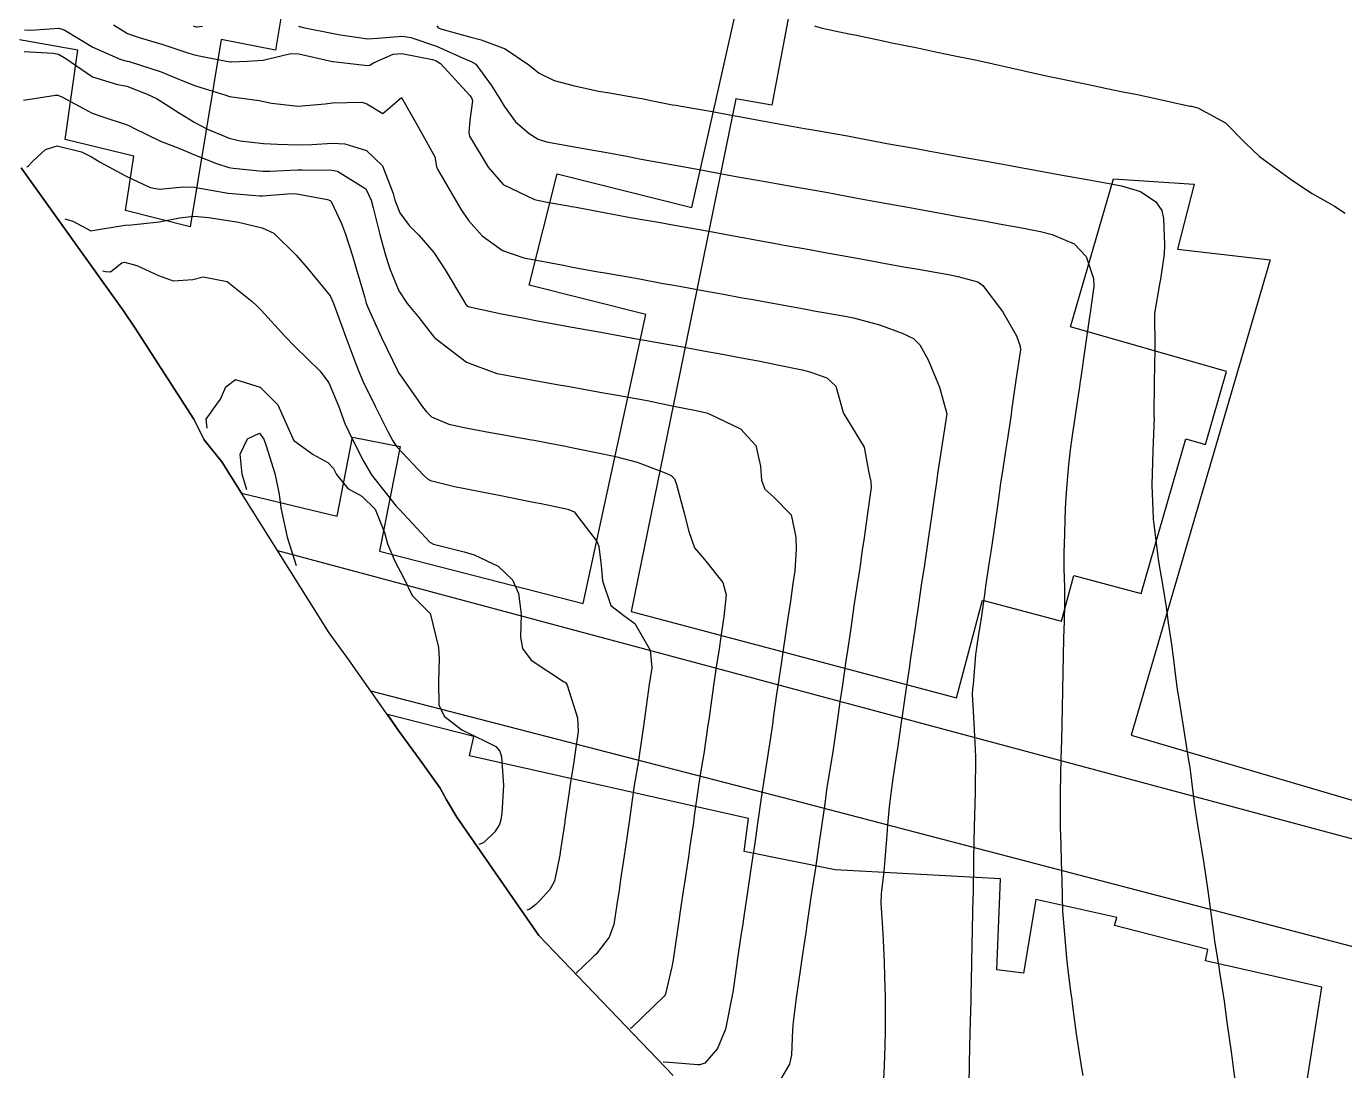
# Model space of a CAD drawing. Header units: metres. Extents: x 318500 to 325275, y 7408834 to 7428799.
# Drawn here: x 322560 to 322636.7, y 7421372 to 7421432.8 of the extents above; entities that cross this region are included whole.
import ezdxf

# ---------------------------------------------------------------- set-up
doc = ezdxf.new("R2010")
doc.units = ezdxf.units.M
doc.header["$MEASUREMENT"] = 0
for name, color, linetype in [('Area', 45, 'Continuous'), ('Curvas de Nivel 1m', 11, 'Continuous'), ('Curvas de Nivel 5m', 15, 'Continuous'), ('Edificações', 30, 'Continuous'), ('Vias Primárias', 230, 'Continuous')]:
    doc.layers.add(name, color=color, linetype=linetype)

msp = doc.modelspace()

# ---------------------------------------------------------------- linework, layer by layer
at = {"layer": 'Area'}
msp.add_lwpolyline([(322597.623, 7421371.691), (322589.814, 7421379.861), (322585.036, 7421386.736), (322584.435, 7421387.764), (322584.052, 7421388.432), (322582.898, 7421390.061), (322581.68, 7421391.744), (322578.736, 7421395.903), (322577.6, 7421397.475), (322571.354, 7421407.445), (322570.324, 7421408.727), (322569.722, 7421409.932), (322566.305, 7421415.231), (322565.627, 7421416.234), (322559.66, 7421424.56)], dxfattribs=at)
at = {"layer": 'Curvas de Nivel 1m', "flags": 128}
for points, elevation in [([(322559.855, 7421432.603), (322560.226, 7421432.583), (322561.856, 7421432.697), (322562.171, 7421432.611), (322563.84, 7421431.585), (322565.47, 7421430.885), (322565.829, 7421430.784), (322565.956, 7421430.75), (322567.82, 7421430.161), (322568.972, 7421429.679), (322569.808, 7421429.341), (322571.572, 7421428.803), (322571.742, 7421428.744), (322571.799, 7421428.729), (322573.516, 7421428.493), (322573.797, 7421428.434), (322574.233, 7421428.329), (322575.794, 7421428.162), (322577.368, 7421428.299), (322577.796, 7421428.353), (322579.502, 7421428.399), (322579.796, 7421428.302), (322580.732, 7421427.739), (322581.8, 7421428.67), (322582.521, 7421427.393), (322582.948, 7421426.652), (322583.758, 7421425.197), (322583.846, 7421424.639), (322583.901, 7421424.484), (322584.991, 7421422.621), (322585.264, 7421422.166), (322585.709, 7421421.497), (322586.502, 7421420.602), (322587.687, 7421419.745), (322588.935, 7421419.317), (322589.679, 7421419.18), (322591.34, 7421418.87), (322591.674, 7421418.809), (322593.27, 7421418.514), (322593.669, 7421418.442), (322595.335, 7421418.153), (322595.666, 7421418.095), (322597.041, 7421417.837), (322597.663, 7421417.724), (322598.53, 7421417.573), (322599.659, 7421417.372), (322600.465, 7421417.225), (322601.656, 7421417), (322602.172, 7421416.909), (322603.653, 7421416.646), (322605.25, 7421416.354), (322605.649, 7421416.278), (322605.733, 7421416.265), (322607.644, 7421415.918), (322608.127, 7421415.829), (322609.637, 7421415.429), (322610.962, 7421414.944), (322611.625, 7421414.618), (322612.002, 7421414.264), (322612.484, 7421413.379), (322612.942, 7421412.25), (322613.139, 7421411.8), (322613.57, 7421410.24), (322613.294, 7421408.493), (322613.255, 7421408.244), (322613.028, 7421406.737), (322612.957, 7421406.248), (322612.864, 7421405.61), (322612.674, 7421404.252), (322612.525, 7421403.203), (322612.386, 7421402.256), (322612.264, 7421401.442), (322612.08, 7421400.26), (322611.85, 7421398.7), (322611.788, 7421398.264), (322611.739, 7421397.931), (322611.494, 7421396.268), (322611.477, 7421396.171), (322611.367, 7421395.407), (322611.22, 7421394.403), (322611.2, 7421394.271), (322610.966, 7421392.642), (322610.915, 7421392.274), (322610.708, 7421390.877), (322610.617, 7421390.277), (322610.435, 7421389.126), (322610.317, 7421388.28), (322610.202, 7421387.34), (322610.107, 7421386.281), (322610.056, 7421385.464), (322609.964, 7421384.283), (322609.903, 7421383.59), (322609.751, 7421382.284), (322609.732, 7421381.737), (322609.816, 7421380.284), (322609.853, 7421379.59), (322609.919, 7421378.282), (322609.942, 7421377.467), (322609.971, 7421376.281), (322609.98, 7421375.402), (322609.966, 7421374.281), (322609.949, 7421373.409), (322609.91, 7421372.282), (322609.883, 7421371.446)], 794), ([(322565.039, 7421432.892), (322565.853, 7421432.397), (322566.587, 7421432.131), (322567.844, 7421431.767), (322569.433, 7421431.237), (322569.834, 7421431.128), (322571.504, 7421430.805), (322571.829, 7421430.741), (322571.89, 7421430.739), (322572.828, 7421430.785), (322573.758, 7421430.844), (322573.831, 7421430.858), (322575.359, 7421431.233), (322575.837, 7421431.199), (322577.791, 7421430.76), (322577.831, 7421430.754), (322578.155, 7421430.715), (322579.828, 7421430.524), (322579.963, 7421430.554), (322580.181, 7421430.686), (322581.322, 7421431.191), (322581.838, 7421431.223), (322583.609, 7421430.868), (322583.832, 7421430.789), (322584.083, 7421430.636), (322585.802, 7421428.752), (322585.9, 7421428.609), (322585.944, 7421428.463), (322585.787, 7421427.35), (322585.731, 7421426.611), (322585.777, 7421426.404), (322586.853, 7421424.599), (322587.735, 7421423.587), (322589.559, 7421422.726), (322589.722, 7421422.682), (322590.395, 7421422.55), (322591.537, 7421422.351), (322591.718, 7421422.318), (322591.972, 7421422.273), (322593.714, 7421421.948), (322594.939, 7421421.719), (322595.711, 7421421.584), (322596.659, 7421421.416), (322597.708, 7421421.229), (322599.166, 7421420.975), (322599.707, 7421420.878), (322601.573, 7421420.531), (322601.702, 7421420.506), (322602.314, 7421420.391), (322603.696, 7421420.131), (322603.984, 7421420.079), (322605.692, 7421419.784), (322606.37, 7421419.66), (322607.686, 7421419.413), (322608.767, 7421419.221), (322609.682, 7421419.059), (322611.168, 7421418.785), (322611.676, 7421418.696), (322613.544, 7421418.369), (322613.672, 7421418.345), (322614.216, 7421418.232), (322615.369, 7421417.916), (322615.665, 7421417.715), (322616.813, 7421416.198), (322617.629, 7421414.772), (322617.838, 7421414.187), (322617.846, 7421413.957), (322617.59, 7421412.19), (322617.341, 7421410.424), (322617.305, 7421410.193), (322617.08, 7421408.662), (322617.008, 7421408.195), (322616.805, 7421406.913), (322616.697, 7421406.198), (322616.551, 7421405.148), (322616.416, 7421404.201), (322616.299, 7421403.38), (322616.127, 7421402.203), (322616.039, 7421401.616), (322615.825, 7421400.206), (322615.777, 7421399.856), (322615.547, 7421398.209), (322615.533, 7421398.084), (322615.396, 7421397.279), (322615.25, 7421396.344), (322615.236, 7421396.212), (322615.096, 7421394.472), (322615.066, 7421394.214), (322615.044, 7421393.912), (322615.146, 7421392.213), (322615.242, 7421390.27), (322615.243, 7421390.211), (322615.21, 7421388.272), (322615.215, 7421388.211), (322615.214, 7421388.155), (322615.161, 7421386.211), (322615.123, 7421384.31), (322615.12, 7421384.211), (322615.093, 7421382.31), (322615.09, 7421382.212), (322615.088, 7421382.11), (322615.034, 7421380.212), (322614.994, 7421378.36), (322614.994, 7421378.212), (322614.962, 7421376.362), (322614.96, 7421376.212), (322614.957, 7421376.06), (322614.905, 7421374.213), (322614.865, 7421372.411), (322614.863, 7421372.213), (322614.833, 7421370.413)], 793), ([(322569.674, 7421432.832), (322569.859, 7421432.782), (322569.91, 7421432.778), (322570.212, 7421432.825)], 792), ([(322575.803, 7421432.808), (322575.86, 7421432.792), (322575.899, 7421432.788), (322576.085, 7421432.747), (322577.855, 7421432.395), (322578.254, 7421432.314), (322579.851, 7421432.085), (322580.415, 7421432.121), (322581.853, 7421432.236), (322582.355, 7421432.16), (322583.845, 7421431.647), (322585.568, 7421430.88), (322585.832, 7421430.77), (322586.129, 7421430.607), (322587.036, 7421429.373), (322587.534, 7421428.593), (322587.796, 7421428.154), (322588.454, 7421427.248), (322589.237, 7421426.568), (322589.775, 7421426.241), (322590.244, 7421426.082), (322591.769, 7421425.8), (322592.642, 7421425.646), (322593.764, 7421425.451), (322595.036, 7421425.216), (322595.759, 7421425.08), (322597.422, 7421424.788), (322597.754, 7421424.727), (322599.35, 7421424.434), (322599.749, 7421424.358), (322601.392, 7421424.051), (322601.746, 7421423.987), (322603.113, 7421423.748), (322603.743, 7421423.638), (322604.622, 7421423.48), (322605.739, 7421423.283), (322606.54, 7421423.14), (322607.736, 7421422.916), (322608.244, 7421422.822), (322609.733, 7421422.543), (322611.289, 7421422.274), (322611.729, 7421422.201), (322611.812, 7421422.185), (322613.724, 7421421.825), (322614.218, 7421421.737), (322615.719, 7421421.47), (322616.612, 7421421.306), (322617.714, 7421421.101), (322619.026, 7421420.854), (322619.708, 7421420.681), (322620.98, 7421420.141), (322621.689, 7421419.392), (322622.111, 7421418.126), (322622.132, 7421417.658), (322621.914, 7421416.127), (322621.878, 7421415.896), (322621.62, 7421414.13), (322621.364, 7421412.363), (322621.326, 7421412.134), (322621.285, 7421411.832), (322621.039, 7421410.138), (322620.851, 7421408.84), (322620.747, 7421408.142), (322620.65, 7421407.267), (322620.556, 7421406.144), (322620.472, 7421405.118), (322620.429, 7421404.146), (322620.417, 7421403.204), (322620.386, 7421402.146), (322620.385, 7421401.207), (322620.413, 7421400.145), (322620.415, 7421399.14), (322620.39, 7421398.145), (322620.366, 7421397.175), (322620.337, 7421396.146), (322620.316, 7421395.196), (322620.302, 7421394.146), (322620.284, 7421393.09), (322620.261, 7421392.146), (322620.238, 7421391.225), (322620.206, 7421390.146), (322620.186, 7421389.247), (322620.172, 7421388.146), (322620.159, 7421387.046), (322620.174, 7421386.146), (322620.202, 7421385.179), (322620.23, 7421384.145), (322620.271, 7421383.077), (322620.288, 7421382.144), (322620.303, 7421381.265), (322620.395, 7421380.142), (322620.523, 7421378.766), (322620.58, 7421378.138), (322620.794, 7421376.456), (322620.842, 7421376.134), (322620.873, 7421375.899), (322621.09, 7421374.13), (322621.406, 7421372.127), (322621.477, 7421371.703)], 792), ([(322583.862, 7421432.831), (322583.941, 7421432.719), (322584.168, 7421432.635), (322585.853, 7421432.172), (322586.444, 7421432.012), (322587.844, 7421431.494), (322589.231, 7421430.569), (322589.823, 7421430.079), (322590.707, 7421429.657), (322591.812, 7421429.357), (322593.289, 7421429.034), (322593.807, 7421428.948), (322595.664, 7421428.62), (322595.802, 7421428.596), (322596.422, 7421428.471), (322597.587, 7421428.243), (322597.798, 7421428.206), (322598.091, 7421428.153), (322599.794, 7421427.863), (322601.017, 7421427.636), (322601.791, 7421427.489), (322602.724, 7421427.316), (322603.791, 7421427.126), (322605.284, 7421426.858), (322605.786, 7421426.773), (322607.66, 7421426.444), (322607.782, 7421426.425), (322608.366, 7421426.311), (322609.776, 7421426.049), (322610.072, 7421425.991), (322611.771, 7421425.683), (322612.475, 7421425.554), (322613.766, 7421425.328), (322614.85, 7421425.137), (322615.761, 7421424.971), (322617.254, 7421424.698), (322617.756, 7421424.609), (322619.666, 7421424.246), (322619.751, 7421424.233), (322620.191, 7421424.156), (322621.747, 7421423.887), (322623.236, 7421423.608), (322623.744, 7421423.516), (322624.84, 7421423.193), (322625.735, 7421422.588), (322626.086, 7421422.076), (322626.177, 7421421.621), (322626.241, 7421420.075), (322626.224, 7421419.543), (322626.001, 7421418.077), (322625.953, 7421417.791), (322625.65, 7421416.08), (322625.67, 7421414.079), (322625.671, 7421414.027), (322625.645, 7421412.079), (322625.627, 7421410.136), (322625.629, 7421410.079), (322625.632, 7421410.017), (322625.558, 7421408.08), (322625.51, 7421406.08), (322625.572, 7421404.16), (322625.578, 7421404.079), (322625.593, 7421403.974), (322625.832, 7421402.074), (322625.896, 7421401.631), (322626.159, 7421400.069), (322626.331, 7421398.978), (322626.462, 7421398.064), (322626.642, 7421396.811), (322626.743, 7421396.06), (322626.941, 7421394.471), (322627.004, 7421394.055), (322627.05, 7421393.758), (322627.33, 7421392.05), (322627.646, 7421390.047), (322627.709, 7421389.63), (322627.907, 7421388.044), (322628.012, 7421387.293), (322628.205, 7421386.04), (322628.39, 7421384.881), (322628.525, 7421384.037), (322628.769, 7421382.462), (322628.83, 7421382.034), (322629.066, 7421380.136), (322629.085, 7421380.031), (322629.162, 7421379.523), (322629.4, 7421378.026), (322629.451, 7421377.709), (322629.706, 7421376.021), (322629.878, 7421374.799), (322629.989, 7421374.017), (322630.139, 7421372.949), (322630.266, 7421372.012), (322630.448, 7421370.599)], 791), ([(322559.795, 7421428.499), (322561.669, 7421428.802), (322561.799, 7421428.794), (322562.023, 7421428.703), (322563.788, 7421427.759), (322564.413, 7421427.527), (322565.782, 7421427.094), (322565.93, 7421427.026), (322566.219, 7421426.873), (322567.769, 7421426.111), (322568.933, 7421425.668), (322569.758, 7421425.332), (322571.033, 7421424.811), (322571.747, 7421424.584), (322572.005, 7421424.537), (322573.744, 7421424.367), (322574.147, 7421424.363), (322575.745, 7421424.448), (322576.034, 7421424.457), (322577.746, 7421424.437), (322578.088, 7421424.372), (322579.73, 7421423.347), (322580.043, 7421422.687), (322580.156, 7421422.245), (322580.542, 7421420.682), (322580.877, 7421419.484), (322581.128, 7421418.675), (322581.651, 7421417.4), (322582.134, 7421416.663), (322582.823, 7421415.843), (322583.622, 7421414.825), (322583.701, 7421414.719), (322583.773, 7421414.638), (322585.599, 7421413.243), (322587.354, 7421412.592), (322587.59, 7421412.552), (322589.257, 7421412.235), (322589.586, 7421412.178), (322590.978, 7421411.933), (322591.583, 7421411.825), (322592.431, 7421411.672), (322593.58, 7421411.462), (322594.397, 7421411.316), (322595.576, 7421411.109), (322596.109, 7421411.006), (322597.573, 7421410.709), (322598.964, 7421410.436), (322599.568, 7421410.292), (322599.769, 7421410.225), (322601.555, 7421409.372), (322602.444, 7421408.386), (322602.709, 7421407.196), (322602.764, 7421406.381), (322602.969, 7421405.842), (322603.5, 7421405.381), (322604.497, 7421404.36), (322604.775, 7421403.052), (322604.788, 7421402.357), (322604.714, 7421401.084), (322604.604, 7421400.358), (322604.454, 7421399.325), (322604.314, 7421398.361), (322604.199, 7421397.561), (322604.018, 7421396.364), (322603.932, 7421395.804), (322603.719, 7421394.366), (322603.674, 7421394.039), (322603.442, 7421392.369), (322603.427, 7421392.271), (322603.317, 7421391.509), (322603.169, 7421390.505), (322603.148, 7421390.372), (322602.887, 7421388.765), (322602.824, 7421388.377), (322602.757, 7421387.869), (322602.543, 7421386.381), (322602.382, 7421385.234), (322602.256, 7421384.384), (322602.12, 7421383.473), (322601.95, 7421382.389), (322601.74, 7421380.956), (322601.661, 7421380.393), (322601.597, 7421379.96), (322601.363, 7421378.397), (322601.336, 7421378.198), (322601.114, 7421376.678), (322601.076, 7421376.435), (322601.073, 7421376.401), (322601.061, 7421376.352), (322600.676, 7421374.406), (322600.217, 7421373.269), (322599.475, 7421372.424), (322599.176, 7421372.311), (322599.058, 7421372.312), (322597.402, 7421372.447), (322597.06, 7421372.473), (322597.04, 7421372.47)], 796), ([(322559.99, 7421424.63), (322560.054, 7421424.647), (322560.338, 7421424.951), (322561.075, 7421425.626), (322561.764, 7421425.856), (322563.174, 7421425.5), (322563.754, 7421425.198), (322564.265, 7421424.902), (322565.738, 7421424.09), (322567.171, 7421423.416), (322567.727, 7421423.319), (322569.098, 7421423.468), (322569.729, 7421423.448), (322571.379, 7421423.151), (322571.724, 7421423.098), (322573.557, 7421422.938), (322573.723, 7421422.943), (322575.415, 7421423.063), (322575.724, 7421423.048), (322577.492, 7421422.723), (322577.662, 7421422.663), (322577.719, 7421422.595), (322578.318, 7421421.323), (322578.542, 7421420.707), (322578.951, 7421419.431), (322579.179, 7421418.697), (322579.646, 7421417.069), (322579.76, 7421416.689), (322579.838, 7421416.488), (322580.636, 7421414.68), (322581.591, 7421412.73), (322581.623, 7421412.67), (322581.719, 7421412.537), (322583.04, 7421410.648), (322583.26, 7421410.347), (322583.554, 7421410.07), (322584.567, 7421409.637), (322585.552, 7421409.415), (322586.993, 7421409.151), (322587.547, 7421409.05), (322589.376, 7421408.729), (322589.542, 7421408.699), (322590.332, 7421408.548), (322591.352, 7421408.348), (322591.537, 7421408.312), (322591.806, 7421408.258), (322593.531, 7421407.9), (322594.281, 7421407.747), (322595.524, 7421407.413), (322597.163, 7421406.808), (322597.513, 7421406.644), (322597.714, 7421406.448), (322597.832, 7421406.121), (322598.262, 7421404.442), (322598.539, 7421403.375), (322598.863, 7421402.436), (322599.45, 7421401.745), (322600.529, 7421400.414), (322600.713, 7421399.7), (322600.579, 7421398.412), (322600.429, 7421397.38), (322600.284, 7421396.416), (322600.161, 7421395.626), (322599.983, 7421394.421), (322599.76, 7421392.849), (322599.699, 7421392.424), (322599.653, 7421392.097), (322599.412, 7421390.428), (322599.396, 7421390.331), (322599.289, 7421389.672), (322599.108, 7421388.596), (322599.086, 7421388.432), (322598.862, 7421386.826), (322598.805, 7421386.434), (322598.608, 7421385.057), (322598.517, 7421384.437), (322598.347, 7421383.295), (322598.214, 7421382.44), (322598.08, 7421381.542), (322597.924, 7421380.442), (322597.825, 7421379.778), (322597.632, 7421378.445), (322597.553, 7421378.026), (322597.188, 7421376.449), (322597.166, 7421376.393), (322597.109, 7421376.326), (322595.195, 7421374.478), (322595.13, 7421374.44)], 797), ([(322562.2, 7421421.6), (322562.675, 7421421.456), (322563.709, 7421420.892), (322563.812, 7421420.908), (322565.703, 7421421.227), (322566.082, 7421421.252), (322567.706, 7421421.421), (322568.884, 7421421.662), (322569.709, 7421421.759), (322570.573, 7421421.681), (322571.707, 7421421.491), (322572.31, 7421421.395), (322573.703, 7421421.08), (322574.374, 7421420.763), (322575.681, 7421419.474), (322576.319, 7421418.74), (322577.646, 7421417.115), (322577.838, 7421416.717), (322578.312, 7421415.394), (322578.561, 7421414.706), (322579.152, 7421413.141), (322579.326, 7421412.694), (322579.581, 7421412.095), (322580.273, 7421410.683), (322581.041, 7421409.179), (322581.304, 7421408.672), (322581.535, 7421408.307), (322583.107, 7421406.646), (322583.323, 7421406.457), (322583.507, 7421406.352), (322584.899, 7421406.014), (322585.503, 7421405.892), (322586.384, 7421405.718), (322587.499, 7421405.495), (322588.261, 7421405.342), (322589.495, 7421405.097), (322589.951, 7421405.01), (322591.492, 7421404.682), (322591.864, 7421404.526), (322593.204, 7421402.773), (322593.308, 7421402.512), (322593.443, 7421401.41), (322593.518, 7421400.509), (322593.996, 7421399.081), (322594.764, 7421398.49), (322595.403, 7421398.019), (322596.288, 7421396.466), (322596.386, 7421395.443), (322596.24, 7421394.467), (322596.061, 7421393.193), (322595.959, 7421392.471), (322595.879, 7421391.914), (322595.669, 7421390.474), (322595.621, 7421390.149), (322595.348, 7421388.479), (322595.264, 7421387.898), (322595.061, 7421386.483), (322594.833, 7421384.878), (322594.775, 7421384.487), (322594.572, 7421383.117), (322594.479, 7421382.491), (322594.355, 7421381.666), (322594.173, 7421380.495), (322593.909, 7421379.749), (322593.144, 7421378.771), (322593.013, 7421378.64), (322592.879, 7421378.513), (322591.98, 7421377.66)], 798), ([(322564.4, 7421418.57), (322564.577, 7421418.521), (322564.858, 7421418.504), (322565.519, 7421419.035), (322565.673, 7421419.077), (322566.392, 7421418.869), (322567.662, 7421418.285), (322568.521, 7421417.977), (322569.658, 7421418.062), (322570.265, 7421418.217), (322571.657, 7421417.948), (322573.108, 7421416.778), (322573.384, 7421416.52), (322573.635, 7421416.274), (322575.019, 7421414.756), (322575.611, 7421414.136), (322577.078, 7421412.728), (322577.58, 7421412.044), (322578.147, 7421410.711), (322578.518, 7421409.674), (322578.985, 7421408.698), (322579.177, 7421408.337), (322579.524, 7421407.609), (322580.053, 7421406.685), (322581.492, 7421404.861), (322581.589, 7421404.766), (322581.686, 7421404.667), (322583.462, 7421402.76), (322583.668, 7421402.637), (322585.454, 7421402.206), (322586.038, 7421402.018), (322587.442, 7421401.363), (322588.277, 7421400.577), (322588.631, 7421399.781), (322588.772, 7421398.57), (322588.739, 7421397.22), (322588.865, 7421396.568), (322589.37, 7421395.891), (322591.235, 7421394.649), (322591.351, 7421394.583), (322591.404, 7421394.529), (322591.449, 7421394.429), (322592.064, 7421392.523), (322592.106, 7421391.735), (322591.93, 7421390.524), (322591.846, 7421389.971), (322591.614, 7421388.527), (322591.567, 7421388.227), (322591.328, 7421386.529), (322591.317, 7421386.461), (322591.241, 7421385.942), (322591.057, 7421384.698), (322591.033, 7421384.533), (322590.71, 7421383.025), (322590.456, 7421382.541), (322589.853, 7421381.88), (322589.628, 7421381.654), (322589.29, 7421381.39), (322589.1, 7421381.33)], 799), ([(322572.81, 7421405.81), (322572.539, 7421406.725), (322572.421, 7421407.892), (322572.849, 7421408.78), (322573.544, 7421409.12), (322573.796, 7421408.767), (322573.933, 7421408.368), (322574.424, 7421406.761), (322574.692, 7421405.558), (322574.78, 7421404.757), (322575.159, 7421403.057), (322575.67, 7421401.4)], 801)]:
    msp.add_lwpolyline(points, dxfattribs=dict(at, elevation=elevation))
at = {"layer": 'Curvas de Nivel 5m', "flags": 128}
for points, elevation in [([(322605.865, 7421432.837), (322606.235, 7421432.714), (322607.861, 7421432.379), (322608.214, 7421432.315), (322609.855, 7421431.955), (322610.266, 7421431.873), (322611.849, 7421431.561), (322612.737, 7421431.366), (322613.843, 7421431.126), (322615.217, 7421430.849), (322615.838, 7421430.72), (322617.728, 7421430.295), (322617.831, 7421430.275), (322618.224, 7421430.184), (322619.552, 7421429.889), (322619.827, 7421429.832), (322620.231, 7421429.751), (322621.823, 7421429.419), (322622.887, 7421429.191), (322623.819, 7421428.999), (322624.567, 7421428.848), (322625.815, 7421428.584), (322627.708, 7421428.164), (322627.811, 7421428.148), (322627.884, 7421428.132), (322628.191, 7421428.054), (322629.797, 7421427.18), (322630.934, 7421426.013), (322631.768, 7421425.23), (322633.49, 7421423.983), (322633.748, 7421423.797), (322634.839, 7421423.062), (322635.736, 7421422.562), (322636.132, 7421422.342), (322636.768, 7421421.934)], 790), ([(322559.836, 7421431.349), (322561.516, 7421431.254), (322561.834, 7421431.191), (322562.254, 7421430.926), (322563.814, 7421429.857), (322565.267, 7421429.429), (322565.807, 7421429.313), (322566.997, 7421428.862), (322567.538, 7421428.595), (322567.796, 7421428.443), (322568.832, 7421427.797), (322569.784, 7421427.214), (322570.03, 7421427.074), (322570.517, 7421426.819), (322571.772, 7421426.298), (322572.421, 7421426.139), (322573.768, 7421425.982), (322574.59, 7421425.94), (322575.767, 7421425.897), (322576.586, 7421425.919), (322577.769, 7421425.995), (322578.512, 7421425.966), (322579.763, 7421425.574), (322580.699, 7421424.681), (322581.325, 7421423.075), (322581.43, 7421422.673), (322581.713, 7421421.948), (322582.26, 7421421.216), (322582.825, 7421420.653), (322583.685, 7421419.643), (322584.361, 7421418.63), (322585.413, 7421416.844), (322585.547, 7421416.611), (322585.587, 7421416.558), (322585.639, 7421416.514), (322585.776, 7421416.472), (322587.635, 7421416.062), (322588.881, 7421415.82), (322589.631, 7421415.682), (322590.588, 7421415.5), (322591.632, 7421415.309), (322593.085, 7421415.059), (322593.627, 7421414.963), (322595.492, 7421414.612), (322595.622, 7421414.586), (322596.297, 7421414.47), (322597.617, 7421414.237), (322597.871, 7421414.193), (322599.612, 7421413.867), (322600.286, 7421413.744), (322601.607, 7421413.503), (322602.69, 7421413.298), (322603.601, 7421413.117), (322605.15, 7421412.801), (322605.595, 7421412.689), (322606.572, 7421412.335), (322607.101, 7421411.843), (322607.534, 7421410.321), (322607.569, 7421410.228), (322608.758, 7421408.302), (322609.017, 7421406.798), (322609.134, 7421406.296), (322609.164, 7421405.953), (322608.934, 7421404.298), (322608.75, 7421403.021), (322608.645, 7421402.302), (322608.491, 7421401.258), (322608.342, 7421400.306), (322608.157, 7421399.048), (322608.052, 7421398.31), (322607.968, 7421397.745), (322607.754, 7421396.314), (322607.707, 7421395.983), (322607.462, 7421394.318), (322607.341, 7421393.468), (322607.177, 7421392.322), (322606.937, 7421390.694), (322606.883, 7421390.326), (322606.661, 7421388.948), (322606.568, 7421388.331), (322606.456, 7421387.526), (322606.284, 7421386.334), (322606.156, 7421385.417), (322605.998, 7421384.338), (322605.895, 7421383.655), (322605.689, 7421382.343), (322605.435, 7421380.608), (322605.396, 7421380.347), (322605.37, 7421380.144), (322605.144, 7421378.623), (322605.106, 7421378.385), (322605.104, 7421378.35), (322604.85, 7421376.616), (322604.812, 7421376.353), (322604.616, 7421374.833), (322604.579, 7421374.355), (322604.525, 7421372.898), (322604.405, 7421372.357), (322603.904, 7421371.505)], 795), ([(322570.49, 7421409.4), (322570.444, 7421409.924), (322571.062, 7421410.807), (322571.277, 7421411.091), (322571.575, 7421411.812), (322572.141, 7421412.232), (322573.575, 7421411.788), (322574.605, 7421410.76), (322575.491, 7421408.8), (322575.507, 7421408.75), (322575.539, 7421408.69), (322576.657, 7421407.863), (322577.52, 7421407.404), (322577.855, 7421407.055), (322578.028, 7421406.712), (322578.689, 7421405.893), (322579.498, 7421405.447), (322580.28, 7421404.682), (322580.824, 7421403.323), (322580.987, 7421402.675), (322581.444, 7421401.625), (322581.938, 7421400.662), (322582.424, 7421399.659), (322583.411, 7421398.695), (322583.442, 7421398.671), (322583.465, 7421398.639), (322583.492, 7421398.555), (322583.958, 7421396.631), (322584.005, 7421395.996), (322583.958, 7421394.631), (322583.99, 7421393.284), (322584.291, 7421392.626), (322585.318, 7421391.833), (322586.764, 7421391.14), (322587.304, 7421390.87), (322587.544, 7421390.586), (322587.626, 7421390.254), (322587.743, 7421388.583), (322587.645, 7421386.976), (322587.588, 7421386.585), (322587.51, 7421386.322), (322587.24, 7421385.897), (322586.577, 7421385.25), (322586.31, 7421385.15)], 800)]:
    msp.add_lwpolyline(points, dxfattribs=dict(at, elevation=elevation))
at = {"layer": 'Edificações'}
for points in [[(322606.273, 7421443.562), (322603.379, 7421428.209), (322601.273, 7421428.577), (322595.188, 7421398.727), (322614.135, 7421393.687), (322615.65, 7421399.382), (322620.244, 7421398.16), (322620.952, 7421400.82), (322624.887, 7421399.773), (322627.487, 7421408.788), (322628.635, 7421408.457), (322629.857, 7421412.694), (322620.776, 7421415.313), (322623.262, 7421423.934), (322627.978, 7421423.619), (322626.998, 7421419.823), (322632.389, 7421419.211), (322624.297, 7421391.518), (322653.475, 7421382.939)], [(322575.071, 7421435.058), (322574.466, 7421431.426), (322571.316, 7421432.031), (322569.496, 7421421.122), (322565.742, 7421422.09), (322566.226, 7421425.238), (322562.229, 7421426.207), (322562.956, 7421431.412), (322559.564, 7421432.018)], [(322559.66, 7421424.56), (322565.627, 7421416.234), (322566.305, 7421415.231), (322569.722, 7421409.932), (322570.324, 7421408.727), (322571.354, 7421407.445), (322572.494, 7421405.625), (322578.055, 7421404.277), (322578.951, 7421408.869), (322581.723, 7421408.328), (322580.534, 7421402.236), (322592.396, 7421399.184), (322596.033, 7421416.028), (322589.25, 7421417.723), (322590.873, 7421424.218), (322598.712, 7421422.259), (322601.367, 7421434.088)], [(322634.546, 7421371.412), (322635.408, 7421376.846), (322628.633, 7421378.379), (322628.765, 7421379.041), (322623.328, 7421380.433), (322623.461, 7421380.897), (322618.752, 7421381.958), (322618.023, 7421377.65), (322616.487, 7421377.847), (322616.686, 7421383.149), (322607.071, 7421383.68), (322601.758, 7421384.748), (322602.023, 7421386.67), (322585.765, 7421390.324), (322586.016, 7421391.439), (322580.99, 7421392.718), (322581.68, 7421391.744), (322582.898, 7421390.061), (322584.052, 7421388.432), (322584.435, 7421387.764), (322585.036, 7421386.736), (322589.814, 7421379.861), (322597.623, 7421371.691)]]:
    msp.add_lwpolyline(points, dxfattribs=at)
at = {"layer": 'Vias Primárias'}
for points in [[(323715.644, 7420145.548, 0), (323709.04, 7420132.939)], [(323831.088, 7420001.787, 0), (323833.844, 7420008.443, 0.220888)], [(322761.269, 7421370.026), (322766.647, 7421375.064), (322771.351, 7421380.886, 0.460348), (322770.791, 7421383.91), (322756.116, 7421392.436), (322729.768, 7421406.559, 0.187533), (322725.175, 7421407.119, 0.166673), (322721.926, 7421404.992), (322719.905, 7421400.617), (322717.217, 7421395.802), (322714.976, 7421392.219), (322712.494, 7421389.292), (322709.47, 7421386.829), (322706.333, 7421384.701), (322701.852, 7421382.014), (322696.475, 7421379.887), (322685.247, 7421376.181, -0.050152), (322676.174, 7421374.166), (322667.422, 7421374.053), (322660.588, 7421374.165), (322656.78, 7421374.501), (322648.714, 7421376.18), (322604.664, 7421387.719), (322580.022, 7421394.087)], [(322574.591, 7421402.277), (322595.078, 7421396.78), (322631.274, 7421387.068), (322652.078, 7421381.486, 0.047096)]]:
    msp.add_lwpolyline(points, format="xyb", dxfattribs=at)

doc.saveas('drawing.dxf')
